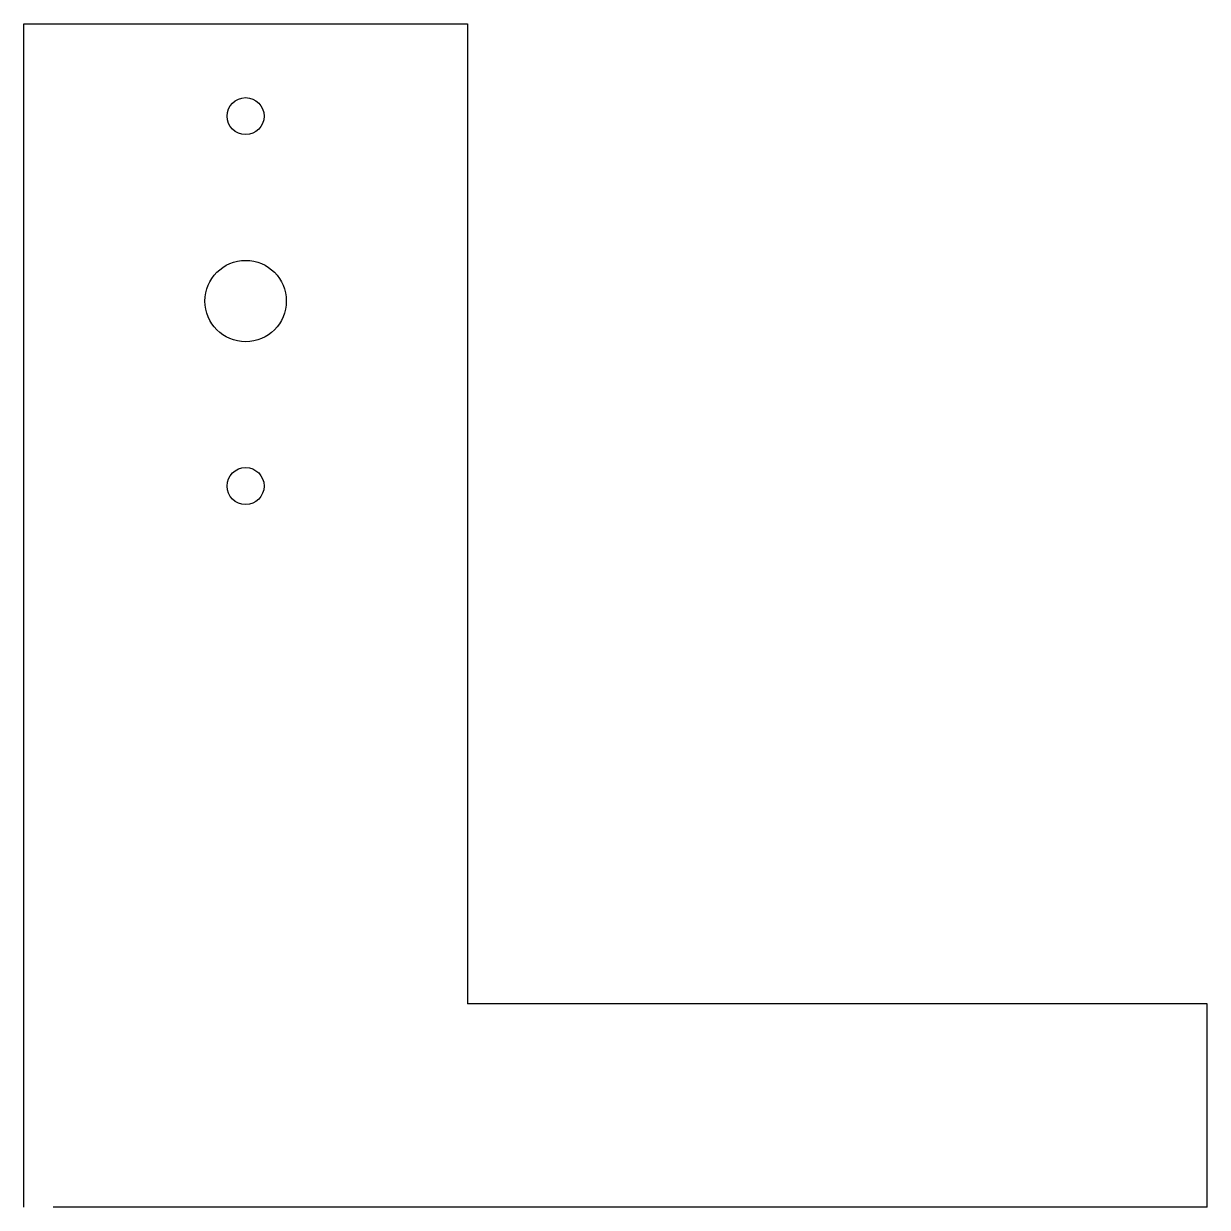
# Model space of a CAD drawing. Extents: x -320 to 0, y 0 to 320.
import ezdxf

# ---------------------------------------------------------------- set-up
doc = ezdxf.new("R2010")
doc.units = 0
doc.layers.add('VISIBLE', color=7, linetype='CONTINUOUS')

msp = doc.modelspace()

# ---------------------------------------------------------------- linework, layer by layer
at = {"layer": 'VISIBLE'}
for p, q in [((-320, 320, 368), (-200, 320, 368)), ((-320, 0, 368), (-320, 320, 368)), ((-200, 320, 368), (-200, 55, 368)), ((0, 55, 368), (-200, 55, 368)), ((0, 0, 368), (0, 55, 368)), ((0, 0, 368), (-312, 0, 368))]:
    msp.add_line(p, q, dxfattribs=at)
for centre, radius in [((-260, 295, 368), 5), ((-260, 245, 368), 11), ((-260, 195, 368), 5)]:
    msp.add_circle(centre, radius, dxfattribs=at)

doc.saveas('drawing.dxf')
